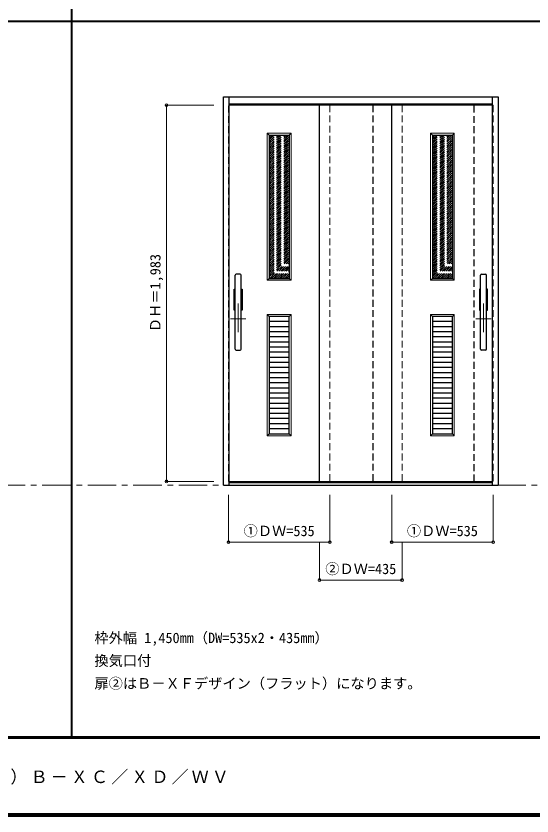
# Model space of a CAD drawing. Units: millimetres, scale not verified. Extents: x -6000 to 5700, y -4307 to 4260.
# Drawn here: x -2989 to -267, y -4205 to 12 of the extents above; entities that cross this region are included whole.
import ezdxf
from ezdxf.enums import TextEntityAlignment as Align

# ---------------------------------------------------------------- set-up
doc = ezdxf.new("R2010")
doc.units = ezdxf.units.MM
doc.header["$LTSCALE"] = 30
doc.header["$PDMODE"] = 32
doc.header["$PDSIZE"] = 15
doc.linetypes.add('CHAIN1', pattern=[8, 5, -1, 1, -1])
doc.linetypes.add('DASHED1', pattern=[1.8, 1.2, -0.6])
for name, color, linetype, lineweight in [('0-1_通り芯', 4, 'CHAIN1', 9), ('0-2_扉', 4, 'Continuous', 9), ('0-3_仕上げ', 3, 'Continuous', 25), ('0-4_枠', 3, 'Continuous', 25), ('0-B_寸法', 7, 'Continuous', 9), ('0-C_ハッチ', 4, 'DASHED1', 9), ('0-D_ﾊﾞｰ引き手', 3, 'Continuous', 25), ('F-1_枠', 6, 'Continuous', 40), ('F-A_文字', 7, 'Continuous', 18)]:
    doc.layers.add(name, color=color, linetype=linetype, lineweight=lineweight)
doc.layers.add('0-A_文字', color=7, linetype='Continuous')
doc.styles.add('ＭＳ ゴシック', font='')
doc.styles.get('ＭＳ ゴシック').set_extended_font_data('MS Gothic')

msp = doc.modelspace()

# ---------------------------------------------------------------- linework, layer by layer
at = {"layer": '0-1_通り芯'}
for p, q in [((-1817, -1504), (-1817, -1666)), ((-523, -1504), (-523, -1666)), ((-1858, -1585), (-1776, -1585)), ((-482, -1585), (-564, -1585))]:
    msp.add_line(p, q, dxfattribs=at)
at = {"layer": '0-1_通り芯', "color": 7, "lineweight": 18}
msp.add_line((-5490, -2461.25), (100, -2461.25), dxfattribs=at)
at = {"layer": '0-2_扉', "color": 3, "lineweight": 25}
for p, q in [((-475, -458.25), (-1868, -458.25)), ((-1387.5, -2441.25), (-1387.5, -458.25)), ((-1007, -2441.25), (-1007, -458.25)), ((-1865, -2441.25), (-475, -2441.25))]:
    msp.add_line(p, q, dxfattribs=at)
at = {"layer": '0-2_扉', "linetype": 'DASHED1'}
for p, q in [((-1868, -2441.25), (-1868, -458.25)), ((-1333, -458.25), (-1333, -2441.25)), ((-952.5, -458.25), (-952.5, -2441.25)), ((-472, -458.25), (-475, -458.25)), ((-472, -458.25), (-472, -2441.25)), ((-1865, -2441.25), (-1868, -2441.25)), ((-1384.5, -2441.25), (-1387.5, -2441.25)), ((-472, -2441.25), (-475, -2441.25))]:
    msp.add_line(p, q, dxfattribs=at)
at = {"layer": '0-2_扉', "color": 3, "linetype": 'DASHED1', "lineweight": 25}
msp.add_lwpolyline([(-1107, -458.25), (-1107, -2441.25), (-572, -2441.25), (-572, -458.25)], close=True, dxfattribs=at)
at = {"layer": '0-3_仕上げ', "color": 7, "lineweight": 18}
for p, q in [((-1663, -606.25), (-1653, -616.25)), ((-1663, -606.25), (-1538, -606.25)), ((-1538, -606.25), (-1548, -616.25)), ((-1538, -606.25), (-1538, -1381.25)), ((-802, -606.25), (-792, -616.25)), ((-802, -606.25), (-677, -606.25)), ((-677, -606.25), (-687, -616.25)), ((-677, -606.25), (-677, -1381.25)), ((-1653, -1371.25), (-1663, -1381.25)), ((-1548, -1371.25), (-1538, -1381.25)), ((-792, -1371.25), (-802, -1381.25)), ((-687, -1371.25), (-677, -1381.25)), ((-1663, -1562.25), (-1663, -2201.25)), ((-1663, -1562.25), (-1653, -1572.25)), ((-1663, -1562.25), (-1538, -1562.25)), ((-1538, -1562.25), (-1548, -1572.25)), ((-1538, -1562.25), (-1538, -2201.25)), ((-802, -1562.25), (-802, -2201.25)), ((-802, -1562.25), (-792, -1572.25)), ((-802, -1562.25), (-677, -1562.25)), ((-677, -1562.25), (-687, -1572.25)), ((-677, -1562.25), (-677, -2201.25)), ((-1653, -2191.25), (-1663, -2201.25)), ((-1548, -2191.25), (-1538, -2201.25)), ((-792, -2191.25), (-802, -2201.25)), ((-687, -2191.25), (-677, -2201.25)), ((-1663, -2201.25), (-1538, -2201.25)), ((-802, -2201.25), (-677, -2201.25))]:
    msp.add_line(p, q, dxfattribs=at)
at = {"layer": '0-3_仕上げ'}
for p, q in [((-1653, -616.25), (-1548, -616.25)), ((-1653, -616.25), (-1653, -1371.25)), ((-1548, -616.25), (-1548, -1371.25)), ((-792, -616.25), (-687, -616.25)), ((-792, -616.25), (-792, -1371.25)), ((-687, -616.25), (-687, -1371.25)), ((-1653, -1371.25), (-1548, -1371.25)), ((-792, -1371.25), (-687, -1371.25)), ((-1653, -1572.25), (-1653, -2191.25)), ((-1548, -1572.25), (-1653, -1572.25)), ((-1548, -1599.16), (-1653, -1599.16)), ((-1548, -2191.25), (-1548, -1572.25)), ((-792, -1572.25), (-792, -2191.25)), ((-687, -1572.25), (-792, -1572.25)), ((-687, -1599.16), (-792, -1599.16)), ((-687, -2191.25), (-687, -1572.25)), ((-1548, -1626.08), (-1653, -1626.08)), ((-687, -1626.08), (-792, -1626.08)), ((-1548, -1652.99), (-1653, -1652.99)), ((-1548, -1679.9), (-1653, -1679.9)), ((-687, -1652.99), (-792, -1652.99)), ((-687, -1679.9), (-792, -1679.9)), ((-1548, -1706.82), (-1653, -1706.82)), ((-687, -1706.82), (-792, -1706.82)), ((-1548, -1733.73), (-1653, -1733.73)), ((-1548, -1760.64), (-1653, -1760.64)), ((-687, -1733.73), (-792, -1733.73)), ((-687, -1760.64), (-792, -1760.64)), ((-1548, -1787.55), (-1653, -1787.55)), ((-687, -1787.55), (-792, -1787.55)), ((-1548, -1814.47), (-1653, -1814.47)), ((-1548, -1841.38), (-1653, -1841.38)), ((-687, -1814.47), (-792, -1814.47)), ((-687, -1841.38), (-792, -1841.38)), ((-1548, -1868.29), (-1653, -1868.29)), ((-1548, -1895.21), (-1653, -1895.21)), ((-687, -1868.29), (-792, -1868.29)), ((-687, -1895.21), (-792, -1895.21)), ((-1548, -1922.12), (-1653, -1922.12)), ((-687, -1922.12), (-792, -1922.12)), ((-1548, -1949.03), (-1653, -1949.03)), ((-1548, -1975.95), (-1653, -1975.95)), ((-687, -1949.03), (-792, -1949.03)), ((-687, -1975.95), (-792, -1975.95)), ((-1548, -2002.86), (-1653, -2002.86)), ((-687, -2002.86), (-792, -2002.86)), ((-1548, -2029.77), (-1653, -2029.77)), ((-1548, -2056.68), (-1653, -2056.68)), ((-687, -2029.77), (-792, -2029.77)), ((-687, -2056.68), (-792, -2056.68)), ((-1548, -2083.6), (-1653, -2083.6)), ((-687, -2083.6), (-792, -2083.6)), ((-1548, -2110.51), (-1653, -2110.51)), ((-1548, -2137.42), (-1653, -2137.42)), ((-687, -2110.51), (-792, -2110.51)), ((-687, -2137.42), (-792, -2137.42)), ((-1548, -2164.34), (-1653, -2164.34)), ((-1653, -2191.25), (-1548, -2191.25)), ((-687, -2164.34), (-792, -2164.34)), ((-792, -2191.25), (-687, -2191.25))]:
    msp.add_line(p, q, dxfattribs=at)
at = {"layer": '0-3_仕上げ', "color": 7, "lineweight": 18}
for points in [[(-1538, -1381.25), (-1663, -1381.25), (-1663, -606.25)], [(-677, -1381.25), (-802, -1381.25), (-802, -606.25)]]:
    msp.add_lwpolyline(points, dxfattribs=at)
at = {"layer": '0-4_枠'}
for p, q in [((-1895, -2461.25), (-1895, -414.25)), ((-1895, -414.25), (-445, -414.25)), ((-1865, -2461.25), (-1865, -414.25)), ((-475, -2461.25), (-475, -414.25)), ((-445, -414.25), (-445, -2461.25)), ((-1865, -450.25), (-475, -450.25)), ((-1895, -2461.25), (-1865, -2461.25)), ((-1865, -2446.25), (-475, -2446.25)), ((-1865, -2461.25), (-475, -2461.25)), ((-475, -2461.25), (-445, -2461.25))]:
    msp.add_line(p, q, dxfattribs=at)
at = {"layer": '0-B_寸法', "color": 4}
for p, q in [((-2195, -458.25), (-2195, -2441.25)), ((-2195, -458.25), (-1945, -458.25)), ((-2195, -2441.25), (-1945, -2441.25)), ((-1868, -2761.25), (-1868, -2511.25)), ((-1007, -2511.25), (-1007, -2761.25)), ((-472, -2761.25), (-472, -2511.25)), ((-1387.5, -2961.25), (-1387.5, -2761.25)), ((-1007, -2761.25), (-472, -2761.25)), ((-952.5, -2961.25), (-952.5, -2761.25)), ((-1387.5, -2961.25), (-952.5, -2961.25))]:
    msp.add_line(p, q, dxfattribs=at)
msp.add_lwpolyline([(-1868, -2761.25), (-1333, -2761.25), (-1333, -2511.25)], dxfattribs=at)
at = {"layer": '0-B_寸法'}
for p in [(-2195, -458.25), (-2195, -2441.25), (-1868, -2761.25), (-1333, -2761.25), (-1007, -2761.25), (-472, -2761.25), (-1387.5, -2961.25), (-952.5, -2961.25)]:
    msp.add_point(p, dxfattribs=at)
at = {"layer": '0-C_ハッチ'}
for p, q in [((-1653, -720.25), (-1549, -616.25)), ((-1653, -710.35), (-1558.9, -616.25)), ((-1653, -700.45), (-1568.8, -616.25)), ((-1653, -690.55), (-1578.7, -616.25)), ((-1653, -680.65), (-1588.6, -616.25)), ((-1653, -670.75), (-1598.5, -616.25)), ((-1653, -660.85), (-1608.4, -616.25)), ((-1653, -650.95), (-1618.3, -616.25)), ((-1653, -641.05), (-1628.2, -616.25)), ((-1653, -631.15), (-1638.1, -616.25)), ((-1653, -621.26), (-1647.99, -616.25)), ((-1653, -730.15), (-1548, -625.15)), ((-792, -720.25), (-688, -616.25)), ((-792, -710.35), (-697.9, -616.25)), ((-792, -700.45), (-707.8, -616.25)), ((-792, -690.55), (-717.7, -616.25)), ((-792, -680.65), (-727.6, -616.25)), ((-792, -670.75), (-737.5, -616.25)), ((-792, -660.85), (-747.4, -616.25)), ((-792, -650.95), (-757.3, -616.25)), ((-792, -641.05), (-767.2, -616.25)), ((-792, -631.15), (-777.1, -616.25)), ((-792, -621.26), (-786.99, -616.25)), ((-792, -730.15), (-687, -625.15)), ((-1653, -740.05), (-1548, -635.05)), ((-1653, -749.95), (-1548, -644.95)), ((-1653, -759.85), (-1548, -654.85)), ((-1653, -769.75), (-1548, -664.75)), ((-1653, -779.65), (-1548, -674.65)), ((-792, -740.05), (-687, -635.05)), ((-792, -749.95), (-687, -644.95)), ((-792, -759.85), (-687, -654.85)), ((-792, -769.75), (-687, -664.75)), ((-792, -779.65), (-687, -674.65)), ((-1653, -789.55), (-1548, -684.55)), ((-1653, -799.45), (-1548, -694.45)), ((-1653, -809.35), (-1548, -704.35)), ((-1653, -819.25), (-1548, -714.25)), ((-792, -789.55), (-687, -684.55)), ((-792, -799.45), (-687, -694.45)), ((-792, -809.35), (-687, -704.35)), ((-792, -819.25), (-687, -714.25)), ((-1653, -829.14), (-1548, -724.14)), ((-1653, -839.04), (-1548, -734.04)), ((-1653, -848.94), (-1548, -743.94)), ((-1653, -858.84), (-1548, -753.84)), ((-792, -829.14), (-687, -724.14)), ((-792, -839.04), (-687, -734.04)), ((-792, -848.94), (-687, -743.94)), ((-792, -858.84), (-687, -753.84)), ((-1653, -868.74), (-1548, -763.74)), ((-1653, -878.64), (-1548, -773.64)), ((-1653, -888.54), (-1548, -783.54)), ((-1653, -898.44), (-1548, -793.44)), ((-792, -868.74), (-687, -763.74)), ((-792, -878.64), (-687, -773.64)), ((-792, -888.54), (-687, -783.54)), ((-792, -898.44), (-687, -793.44)), ((-1653, -908.34), (-1548, -803.34)), ((-1653, -918.24), (-1548, -813.24)), ((-1653, -928.14), (-1548, -823.14)), ((-1653, -938.04), (-1548, -833.04)), ((-1653, -947.94), (-1548, -842.94)), ((-792, -908.34), (-687, -803.34)), ((-792, -918.24), (-687, -813.24)), ((-792, -928.14), (-687, -823.14)), ((-792, -938.04), (-687, -833.04)), ((-792, -947.94), (-687, -842.94)), ((-1653, -957.84), (-1548, -852.84)), ((-1653, -967.74), (-1548, -862.74)), ((-1653, -977.64), (-1548, -872.64)), ((-1653, -987.54), (-1548, -882.54)), ((-792, -957.84), (-687, -852.84)), ((-792, -967.74), (-687, -862.74)), ((-792, -977.64), (-687, -872.64)), ((-792, -987.54), (-687, -882.54)), ((-1653, -997.44), (-1548, -892.44)), ((-1653, -1007.34), (-1548, -902.34)), ((-1653, -1017.23), (-1548, -912.24)), ((-1653, -1027.13), (-1548, -922.13)), ((-792, -997.44), (-687, -892.44)), ((-792, -1007.34), (-687, -902.34)), ((-792, -1017.23), (-687, -912.24)), ((-792, -1027.13), (-687, -922.13)), ((-1653, -1037.03), (-1548, -932.03)), ((-1653, -1046.93), (-1548, -941.93)), ((-1653, -1056.83), (-1548, -951.83)), ((-1653, -1066.73), (-1548, -961.73)), ((-792, -1037.03), (-687, -932.03)), ((-792, -1046.93), (-687, -941.93)), ((-792, -1056.83), (-687, -951.83)), ((-792, -1066.73), (-687, -961.73)), ((-1653, -1076.63), (-1548, -971.63)), ((-1653, -1086.53), (-1548, -981.53)), ((-1653, -1096.43), (-1548, -991.43)), ((-1653, -1106.33), (-1548, -1001.33)), ((-1653, -1116.23), (-1548, -1011.23)), ((-792, -1076.63), (-687, -971.63)), ((-792, -1086.53), (-687, -981.53)), ((-792, -1096.43), (-687, -991.43)), ((-792, -1106.33), (-687, -1001.33)), ((-792, -1116.23), (-687, -1011.23)), ((-1653, -1126.13), (-1548, -1021.13)), ((-1653, -1136.03), (-1548, -1031.03)), ((-1653, -1145.93), (-1548, -1040.93)), ((-1653, -1155.83), (-1548, -1050.83)), ((-792, -1126.13), (-687, -1021.13)), ((-792, -1136.03), (-687, -1031.03)), ((-792, -1145.93), (-687, -1040.93)), ((-792, -1155.83), (-687, -1050.83)), ((-1653, -1165.73), (-1548, -1060.73)), ((-1653, -1175.63), (-1548, -1070.63)), ((-1653, -1185.53), (-1548, -1080.53)), ((-1653, -1195.43), (-1548, -1090.43)), ((-792, -1165.73), (-687, -1060.73)), ((-792, -1175.63), (-687, -1070.63)), ((-792, -1185.53), (-687, -1080.53)), ((-792, -1195.43), (-687, -1090.43)), ((-1653, -1205.33), (-1548, -1100.33)), ((-1653, -1215.22), (-1548, -1110.23)), ((-1653, -1225.12), (-1548, -1120.12)), ((-1653, -1235.02), (-1548, -1130.02)), ((-792, -1205.33), (-687, -1100.33)), ((-792, -1215.22), (-687, -1110.23)), ((-792, -1225.12), (-687, -1120.12)), ((-792, -1235.02), (-687, -1130.02)), ((-1653, -1244.92), (-1548, -1139.92)), ((-1653, -1254.82), (-1548, -1149.82)), ((-1653, -1264.72), (-1548, -1159.72)), ((-1653, -1274.62), (-1548, -1169.62)), ((-1653, -1284.52), (-1548, -1179.52)), ((-792, -1244.92), (-687, -1139.92)), ((-792, -1254.82), (-687, -1149.82)), ((-792, -1264.72), (-687, -1159.72)), ((-792, -1274.62), (-687, -1169.62)), ((-792, -1284.52), (-687, -1179.52)), ((-1653, -1294.42), (-1548, -1189.42)), ((-1653, -1304.32), (-1548, -1199.32)), ((-1653, -1314.22), (-1548, -1209.22)), ((-1653, -1324.12), (-1548, -1219.12)), ((-792, -1294.42), (-687, -1189.42)), ((-792, -1304.32), (-687, -1199.32)), ((-792, -1314.22), (-687, -1209.22)), ((-792, -1324.12), (-687, -1219.12)), ((-1653, -1334.02), (-1548, -1229.02)), ((-1653, -1343.92), (-1548, -1238.92)), ((-1653, -1353.82), (-1548, -1248.82)), ((-1653, -1363.72), (-1548, -1258.72)), ((-792, -1334.02), (-687, -1229.02)), ((-792, -1343.92), (-687, -1238.92)), ((-792, -1353.82), (-687, -1248.82)), ((-792, -1363.72), (-687, -1258.72)), ((-1650.63, -1371.25), (-1548, -1268.62)), ((-1640.73, -1371.25), (-1548, -1278.52)), ((-1630.83, -1371.25), (-1548, -1288.42)), ((-1620.93, -1371.25), (-1548, -1298.32)), ((-789.63, -1371.25), (-687, -1268.62)), ((-779.73, -1371.25), (-687, -1278.52)), ((-769.83, -1371.25), (-687, -1288.42)), ((-759.93, -1371.25), (-687, -1298.32)), ((-1611.04, -1371.25), (-1548, -1308.22)), ((-1601.14, -1371.25), (-1548, -1318.11)), ((-1591.24, -1371.25), (-1548, -1328.01)), ((-1581.34, -1371.25), (-1548, -1337.91)), ((-1571.44, -1371.25), (-1548, -1347.81)), ((-750.04, -1371.25), (-687, -1308.22)), ((-740.14, -1371.25), (-687, -1318.11)), ((-730.24, -1371.25), (-687, -1328.01)), ((-720.34, -1371.25), (-687, -1337.91)), ((-710.44, -1371.25), (-687, -1347.81)), ((-1561.54, -1371.25), (-1548, -1357.71)), ((-1551.64, -1371.25), (-1548, -1367.61)), ((-700.54, -1371.25), (-687, -1357.71)), ((-690.64, -1371.25), (-687, -1367.61))]:
    msp.add_line(p, q, dxfattribs=at)
at = {"layer": '0-D_ﾊﾞｰ引き手'}
for p, q in [((-1806, -1348.75), (-1828, -1348.75)), ((-534, -1348.75), (-512, -1348.75)), ((-1833, -1743.75), (-1833, -1353.75)), ((-1801, -1743.75), (-1801, -1353.75)), ((-539, -1743.75), (-539, -1353.75)), ((-507, -1743.75), (-507, -1353.75)), ((-1838, -1538.75), (-1838, -1428.75)), ((-1838, -1428.75), (-1833, -1428.75)), ((-1801, -1428.75), (-1796, -1428.75)), ((-1796, -1428.75), (-1796, -1538.75)), ((-544, -1428.75), (-544, -1538.75)), ((-539, -1428.75), (-544, -1428.75)), ((-502, -1428.75), (-507, -1428.75)), ((-502, -1538.75), (-502, -1428.75)), ((-1833, -1538.75), (-1838, -1538.75)), ((-1796, -1538.75), (-1801, -1538.75)), ((-544, -1538.75), (-539, -1538.75)), ((-507, -1538.75), (-502, -1538.75)), ((-1828, -1748.75), (-1806, -1748.75)), ((-512, -1748.75), (-534, -1748.75))]:
    msp.add_line(p, q, dxfattribs=at)
for centre, start, end in [((-1828, -1353.75), 90, 180), ((-1806, -1353.75), 0, 90), ((-534, -1353.75), 90, 180), ((-512, -1353.75), 0, 90), ((-1828, -1743.75), 180, 270), ((-1806, -1743.75), 270, 0), ((-534, -1743.75), 180, 270), ((-512, -1743.75), 270, 0)]:
    msp.add_arc(centre, 5, start, end, dxfattribs=at)
at = {"layer": 'F-1_枠'}
for p, q in [((-2695, -3790), (-2695, 4175)), ((-5990, -15.5), (5690, -15.5)), ((5700, -3790), (-6000, -3790)), ((5700, -3795), (-6000, -3795)), ((5700, -4195), (-6000, -4195)), ((5700, -4200), (-6000, -4200)), ((5700, -4205), (-6000, -4205))]:
    msp.add_line(p, q, dxfattribs=at)

# ---------------------------------------------------------------- texts
at = {"layer": '0-A_文字', "style": 'ＭＳ ゴシック'}
for s, p in [('枠外幅 1,450mm（DW=535x2・435mm）', (-2575, -3310)), ('換気口付', (-2575, -3430)), ('扉②はＢ－ＸＦデザイン（フラット）になります。', (-2575, -3550))]:
    msp.add_text(s, height=54.99, dxfattribs=at).set_placement(p, align=Align.BOTTOM_LEFT)
at = {"layer": '0-B_寸法', "style": 'ＭＳ ゴシック'}
msp.add_text('ＤＨ＝1,983', height=54.99, rotation=90, dxfattribs=at).set_placement((-2210, -1654.5), align=Align.BOTTOM_LEFT)
for s, p in [('①ＤＷ=535', (-1788, -2746.25)), ('①ＤＷ=535', (-927, -2746.25)), ('②ＤＷ=435', (-1357.5, -2946.25))]:
    msp.add_text(s, height=54.99, dxfattribs=at).set_placement(p, align=Align.BOTTOM_LEFT)
at = {"layer": 'F-A_文字', "insert": (-5247.55, -4040), "char_height": 65.98, "attachment_point": 7, "style": 'ＭＳ ゴシック'}
msp.add_mtext('\\T1.18;ドレタス\u3000H20\\~３枚連動引き戸（レールタイプ）Ｂ－ＸＣ／ＸＤ／ＷＶ', dxfattribs=at)

doc.saveas('drawing.dxf')
